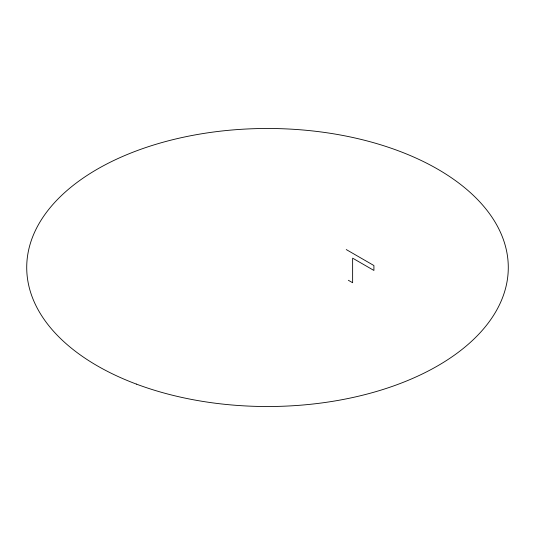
<?xml version="1.0" encoding="UTF-8"?>
<svg xmlns="http://www.w3.org/2000/svg" width="535" height="535" viewBox="0 0 535 535"><rect width="100%" height="100%" fill="white"/><g stroke="black" fill="none" stroke-linecap="round" stroke-linejoin="round"><path stroke-width="0.8" d="M346.245 249.557L373.911 265.534L373.911 270.449L352.632 258.158L352.632 282.734L348.372 280.28M136.358 384.09A240.783 139.02 0 0 0 507.956 274.776A240.783 139.02 0 0 0 158.186 143.634A240.783 139.02 0 0 0 136.358 384.09"/></g></svg>
